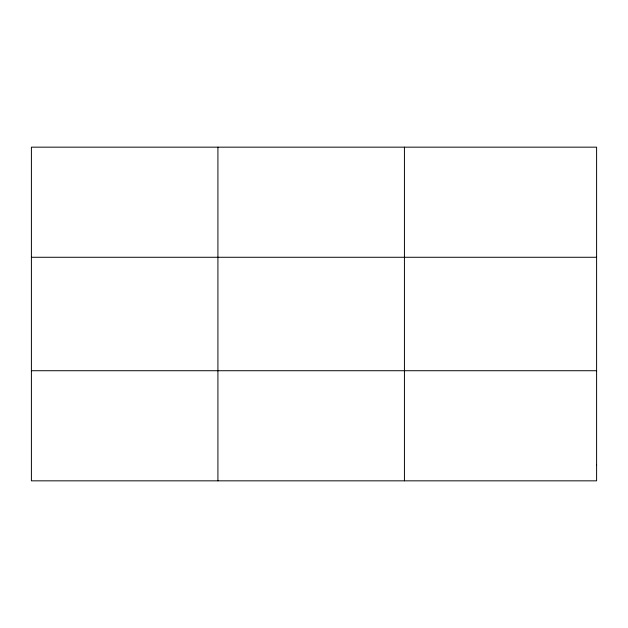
<?xml version="1.0" encoding="UTF-8"?>
<svg xmlns="http://www.w3.org/2000/svg" width="628" height="628" viewBox="0 0 628 628"><rect width="100%" height="100%" fill="white"/><g stroke="black" fill="none" stroke-linecap="round" stroke-linejoin="round"><path stroke-width="0.94" d="M217.916 480.836L217.916 147.164M404.432 480.836L404.432 147.164M31.4 257.276L596.6 257.276M31.4 370.724L596.6 370.724M596.6 465.105L596.6 480.836L31.4 480.836L31.4 147.164L596.6 147.164L596.6 465.105"/></g></svg>
